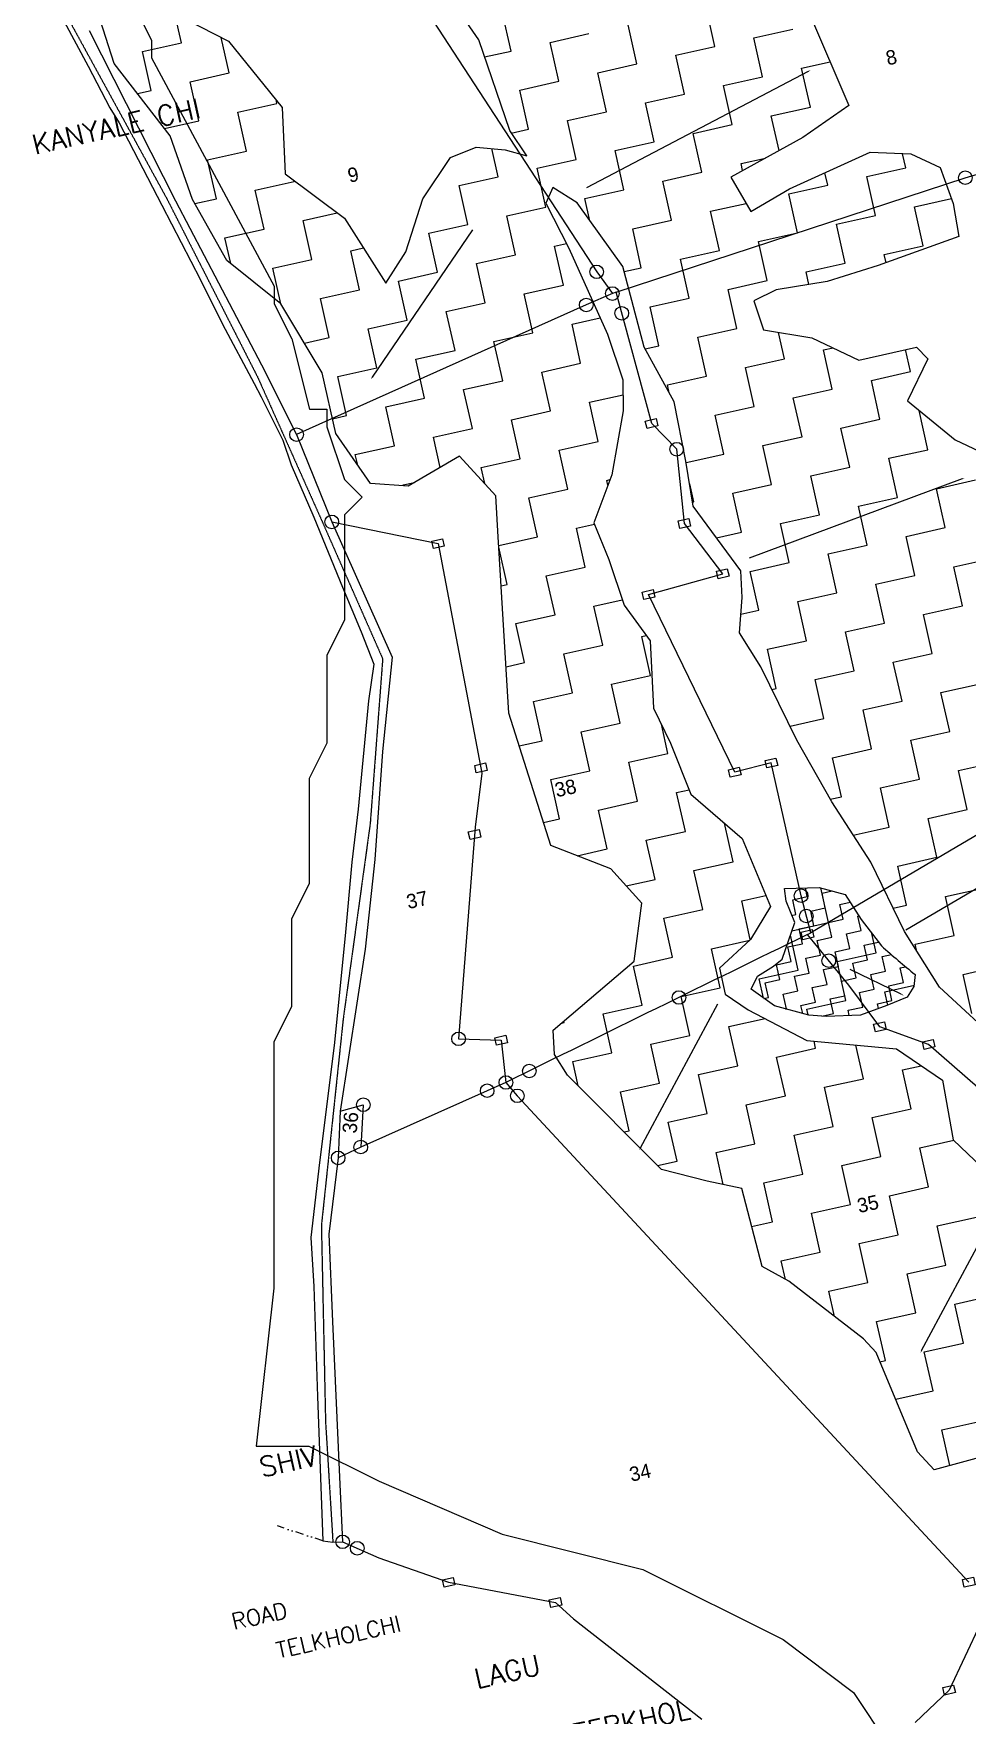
# Model space of a CAD drawing. Header units: metres. Extents: x 359024 to 361366, y 1738785 to 1741373.
# Drawn here: x 359453 to 360037, y 1739338 to 1740389 of the extents above; entities that cross this region are included whole.
import ezdxf

# ---------------------------------------------------------------- set-up
doc = ezdxf.new("R2010")
doc.units = ezdxf.units.M
doc.linetypes.add('DASHED', pattern=[0.75, 0.5, -0.25])
doc.linetypes.add('DIVIDE', pattern=[1.25, 0.5, -0.25, 0, -0.25, 0, -0.25])
for name, color, linetype in [('OTHERS', 1, 'Continuous'), ('POLY_HATCH', 12, 'Continuous'), ('POLY_PARCEL', 6, 'Continuous'), ('POLY_ROAD', 30, 'Continuous'), ('SYM_ARROW', 1, 'Continuous'), ('TEXT_MAPOUT', 7, 'Continuous'), ('TEXT_PARCEL', 7, 'Continuous'), ('V_BOUND_LINE', 7, 'Continuous'), ('V_DIVIDE_LINE', 7, 'DIVIDE'), ('VILLAGE BOUNDRY', 15, 'Continuous')]:
    doc.layers.add(name, color=color, linetype=linetype)
doc.styles.get("Standard").update_dxf_attribs({"font": 'simplex.shx'})
doc.styles.add('TEXT_MAP', font='')
doc.styles.get('TEXT_MAP').set_extended_font_data('Kruti Dev 050')

msp = doc.modelspace()

# ---------------------------------------------------------------- linework, layer by layer
for points in [[(359835.6, 1740146.9), (359842.4, 1740148.5), (359843.5, 1740143.8), (359836.7, 1740142.2)], [(359856.1, 1740084.5), (359862.8, 1740086), (359863.9, 1740081.3), (359857.1, 1740079.8)], [(359702.2, 1740071.9), (359708.9, 1740073.4), (359710, 1740068.7), (359703.2, 1740067.2)], [(359880.1, 1740053.1), (359886.8, 1740054.6), (359887.9, 1740049.9), (359881.1, 1740048.4)], [(359833.7, 1740040.1), (359840.5, 1740041.6), (359841.5, 1740036.9), (359834.7, 1740035.4)], [(359729, 1739931.8), (359735.8, 1739933.3), (359736.8, 1739928.6), (359730, 1739927.1)], [(359910.4, 1739934.9), (359917.2, 1739936.4), (359918.3, 1739931.7), (359911.5, 1739930.2)], [(359887.6, 1739929.1), (359894.3, 1739930.6), (359895.4, 1739925.9), (359888.6, 1739924.4)], [(359725, 1739890.2), (359731.8, 1739891.7), (359732.9, 1739887), (359726.1, 1739885.5)], [(359933, 1739827.6), (359939.8, 1739829.2), (359940.8, 1739824.5), (359934.1, 1739822.9)], [(359978.2, 1739770.1), (359985, 1739771.6), (359986, 1739766.9), (359979.3, 1739765.4)], [(359741.6, 1739761.7), (359748.4, 1739763.2), (359749.5, 1739758.5), (359742.7, 1739757)], [(360008.7, 1739759.1), (360015.5, 1739760.6), (360016.5, 1739755.9), (360009.7, 1739754.4)], [(359708.8, 1739423.1), (359715.6, 1739424.6), (359716.6, 1739419.9), (359709.9, 1739418.4)], [(360033.8, 1739423.2), (360040.6, 1739424.7), (360041.6, 1739420), (360034.8, 1739418.5)], [(359775.6, 1739410.5), (359782.4, 1739412), (359783.4, 1739407.3), (359776.6, 1739405.8)], [(360021.4, 1739355.7), (360028.2, 1739357.3), (360029.3, 1739352.6), (360022.5, 1739351)]]:
    msp.add_lwpolyline(points, close=True)
for centre in [(360035.5, 1740298.9), (359805.2, 1740240.1), (359815, 1740226.5), (359798.7, 1740219.4), (359820.9, 1740214.2), (359617.7, 1740138.4), (359855.2, 1740129.3), (359639.7, 1740083.9), (359932.9, 1739850.4), (359936.2, 1739837.7), (359950.2, 1739809.8), (359856.6, 1739786.8), (359718.9, 1739761), (359763.1, 1739740.9), (359748.5, 1739733.7), (359659.4, 1739719.8), (359736.8, 1739728.6), (359755.6, 1739725.4), (359657.8, 1739693.4), (359643.7, 1739686.6), (359646.5, 1739446.8), (359655.6, 1739442.8)]:
    msp.add_circle(centre, 4.25)
at = {"layer": 'OTHERS', "linetype": 'DASHED', "ltscale": 0.5}
for p, q in [((359474.2, 1740399.8), (359536.6, 1740285.9)), ((359536.6, 1740285.9), (359593.4, 1740174.3)), ((359593.4, 1740174.3), (359633, 1740085.7)), ((359633, 1740085.7), (359671.5, 1739998.4)), ((359671.5, 1739998.4), (359663.7, 1739895.4)), ((359663.7, 1739895.4), (359646.8, 1739773.1)), ((359646.8, 1739773.1), (359633.2, 1739644.4)), ((359633.2, 1739644.4), (359635.8, 1739521.8)), ((359635.8, 1739521.8), (359640.4, 1739446.6))]:
    msp.add_line(p, q, dxfattribs=at)
at = {"layer": 'POLY_HATCH'}
for p, q in [((359731.6, 1740385.1), (359703.8, 1740425.3)), ((359503.7, 1740370.2), (359495, 1740397.5)), ((359540.3, 1740402.1), (359575.2, 1740384.2)), ((359938.2, 1740401.3), (359962.7, 1740343.9)), ((359750.9, 1740328.3), (359731.6, 1740385.1)), ((359575.2, 1740384.2), (359608.8, 1740342.8)), ((359538.7, 1740325.1), (359503.7, 1740370.2)), ((359608.8, 1740342.8), (359610.6, 1740301.3)), ((359962.7, 1740343.9), (359934.1, 1740323.9)), ((359552.8, 1740285.2), (359538.7, 1740325.1)), ((359761.6, 1740312.6), (359750.9, 1740328.3)), ((359934.1, 1740323.9), (359889, 1740299.3)), ((359696.5, 1740285.7), (359713.9, 1740311.5)), ((359713.9, 1740311.5), (359730, 1740318)), ((359730, 1740318), (359748, 1740316.4)), ((359748, 1740316.4), (359761.6, 1740312.6)), ((359925.7, 1740291.9), (359976, 1740314.8)), ((359976, 1740314.8), (360001.5, 1740313.7)), ((360001.5, 1740313.7), (360019.9, 1740305.2)), ((359610.6, 1740301.3), (359647.7, 1740273.6)), ((360019.9, 1740305.2), (360027.9, 1740282.7)), ((359777.9, 1740292.7), (359773.4, 1740283)), ((359793, 1740283.1), (359777.9, 1740292.7)), ((359889, 1740299.3), (359901.6, 1740277.8)), ((359901.6, 1740277.8), (359925.7, 1740291.9)), ((359574.2, 1740247.1), (359552.8, 1740285.2)), ((359685.9, 1740252.5), (359696.5, 1740285.7)), ((359773.4, 1740283), (359787.8, 1740254.8)), ((359821.6, 1740243.4), (359793, 1740283.1)), ((360027.9, 1740282.7), (360031.5, 1740262.1)), ((359647.7, 1740273.6), (359673.5, 1740233)), ((360031.5, 1740262.1), (359981.1, 1740244.1)), ((359673.5, 1740233), (359685.9, 1740252.5)), ((359787.8, 1740254.8), (359811.9, 1740201.2)), ((359607.8, 1740220.2), (359574.2, 1740247.1)), ((359834.8, 1740193.1), (359821.6, 1740243.4)), ((359981.1, 1740244.1), (359949.3, 1740234.1)), ((359917.4, 1740228.9), (359903.4, 1740221.9)), ((359949.3, 1740234.1), (359917.4, 1740228.9)), ((359633.7, 1740177), (359607.8, 1740220.2)), ((359903.4, 1740221.9), (359909.4, 1740203.8)), ((359811.9, 1740201.2), (359821.5, 1740172.6)), ((359909.4, 1740203.8), (359939.6, 1740198.9)), ((359939.6, 1740198.9), (359969, 1740185)), ((359853.7, 1740158.8), (359834.8, 1740193.1)), ((359969, 1740185), (360005.1, 1740193.1)), ((360012.1, 1740185.7), (359999.4, 1740159.6)), ((360005.1, 1740193.1), (360012.1, 1740185.7)), ((359642.2, 1740139.1), (359633.7, 1740177)), ((359821.5, 1740172.6), (359821.8, 1740153.3)), ((359821.8, 1740153.3), (359814.6, 1740113.3)), ((359861, 1740121.9), (359853.7, 1740158.8)), ((359999.4, 1740159.6), (360029.2, 1740135.2)), ((359663.9, 1740107.9), (359642.2, 1740139.1)), ((360029.2, 1740135.2), (360079.3, 1740111.4)), ((359719.6, 1740125), (359687.4, 1740106.3)), ((359742.3, 1740100.1), (359719.6, 1740125)), ((359865.5, 1740093.7), (359861, 1740121.9)), ((359814.6, 1740113.3), (359803.5, 1740083.4)), ((359687.4, 1740106.3), (359663.9, 1740107.9)), ((359743.7, 1740074.6), (359742.3, 1740100.1)), ((359895.2, 1740053.3), (359865.5, 1740093.7)), ((359803.5, 1740083.4), (359812.7, 1740060.4)), ((359750.3, 1739964.4), (359743.7, 1740074.6)), ((359812.7, 1740060.4), (359822.3, 1740031.8)), ((359896.1, 1740036.6), (359895.2, 1740053.3)), ((359822.3, 1740031.8), (359838.6, 1740009.6)), ((359894.4, 1740014.5), (359896.1, 1740036.6)), ((359838.6, 1740009.6), (359840.8, 1739967.6)), ((359907.8, 1739993.3), (359894.4, 1740014.5)), ((359930.3, 1739947.5), (359907.8, 1739993.3)), ((359776.5, 1739881.7), (359750.3, 1739964.4)), ((359840.8, 1739967.6), (359851.3, 1739945.7)), ((359851.3, 1739945.7), (359864.1, 1739913.8)), ((359952.1, 1739909.1), (359930.3, 1739947.5)), ((359864.1, 1739913.8), (359896.1, 1739886.2)), ((359976.5, 1739871.3), (359952.1, 1739909.1)), ((359814.1, 1739867.2), (359776.5, 1739881.7)), ((359896.1, 1739886.2), (359913.7, 1739843.7)), ((359997.5, 1739828), (359976.5, 1739871.3)), ((359833.5, 1739845.8), (359814.1, 1739867.2)), ((359922.5, 1739854.8), (359944.2, 1739855.6)), ((359923.5, 1739846.9), (359922.5, 1739854.8)), ((359944.2, 1739855.6), (359960.5, 1739851.1)), ((359960.5, 1739851.1), (359970.5, 1739835.6)), ((359828.7, 1739809.5), (359833.5, 1739845.8)), ((359913.7, 1739843.7), (359901.3, 1739823.1)), ((359928.9, 1739833.6), (359923.5, 1739846.9)), ((359921, 1739810.8), (359928.9, 1739833.6)), ((359970.5, 1739835.6), (359983.1, 1739819)), ((360019.3, 1739793.3), (359997.5, 1739828)), ((359901.3, 1739823.1), (359881.9, 1739805.1)), ((359778.1, 1739766.4), (359828.7, 1739809.5)), ((359915.6, 1739806.4), (359921, 1739810.8)), ((359881.9, 1739805.1), (359885.5, 1739788.9)), ((359901.8, 1739792), (359905.6, 1739800.1)), ((359905.6, 1739800.1), (359915.6, 1739806.4)), ((360004.1, 1739801.1), (360003.3, 1739793.6)), ((359885.5, 1739788.9), (359899.8, 1739779.2)), ((359916.3, 1739781.5), (359901.8, 1739792)), ((359999.1, 1739787.1), (359986.5, 1739781.8)), ((360003.3, 1739793.6), (359999.1, 1739787.1)), ((360073.1, 1739743.5), (360019.3, 1739793.3)), ((359899.8, 1739779.2), (359936.5, 1739759.9)), ((359937.8, 1739775.8), (359916.3, 1739781.5)), ((359948.5, 1739774.9), (359937.8, 1739775.8)), ((359970.1, 1739775.7), (359948.5, 1739774.9)), ((359986.5, 1739781.8), (359970.1, 1739775.7)), ((359778.9, 1739751.1), (359778.1, 1739766.4)), ((359936.5, 1739759.9), (359992.6, 1739754.7)), ((359992.6, 1739754.7), (360021.3, 1739735.2)), ((359787, 1739738.3), (359778.9, 1739751.1)), ((359845.7, 1739679.3), (359787, 1739738.3)), ((360021.3, 1739735.2), (360028, 1739697.9)), ((360028, 1739697.9), (360085.8, 1739642.5)), ((359874.2, 1739672.1), (359845.7, 1739679.3)), ((359895.9, 1739667.5), (359874.2, 1739672.1)), ((359908.5, 1739618.7), (359895.9, 1739667.5)), ((359925.2, 1739609.6), (359908.5, 1739618.7)), ((359971.9, 1739573.6), (359925.2, 1739609.6)), ((359979.8, 1739565.1), (359971.9, 1739573.6)), ((360005.7, 1739503), (359979.8, 1739565.1)), ((360016.1, 1739491.8), (360005.7, 1739503)), ((360056.6, 1739502.8), (360016.1, 1739491.8))]:
    msp.add_line(p, q, dxfattribs=at)
at = {"layer": 'POLY_HATCH', "linetype": 'Continuous'}
for p, q in [((359545.8, 1740383.2), (359541.7, 1740401.3)), ((359751.7, 1740378), (359746.2, 1740402.4)), ((359879, 1740380.8), (359873.6, 1740405.2)), ((359575.6, 1740364.3), (359570.6, 1740386.5)), ((359776.1, 1740383.4), (359800.4, 1740388.9)), ((359830.3, 1740370), (359824.8, 1740394.3)), ((359903.4, 1740386.3), (359927.8, 1740391.7)), ((359908.8, 1740361.9), (359903.4, 1740386.3)), ((359521.4, 1740377.7), (359545.8, 1740383.2)), ((359526.9, 1740353.4), (359521.4, 1740377.7)), ((359735.2, 1740374.3), (359751.7, 1740378)), ((359781.5, 1740359.1), (359776.1, 1740383.4)), ((359854.6, 1740375.4), (359879, 1740380.8)), ((359860.1, 1740351), (359854.6, 1740375.4)), ((359551.2, 1740358.8), (359575.6, 1740364.3)), ((359805.9, 1740364.5), (359830.3, 1740370)), ((359811.3, 1740340.1), (359805.9, 1740364.5)), ((359933.2, 1740367.4), (359951, 1740371.3)), ((359938.7, 1740343), (359933.2, 1740367.4)), ((359518.3, 1740351.5), (359526.9, 1740353.4)), ((359556.7, 1740334.4), (359551.2, 1740358.8)), ((359757.1, 1740353.6), (359781.5, 1740359.1)), ((359762.6, 1740329.2), (359757.1, 1740353.6)), ((359884.5, 1740356.5), (359908.8, 1740361.9)), ((359889.9, 1740332.1), (359884.5, 1740356.5)), ((359581, 1740339.9), (359605.4, 1740345.3)), ((359605.4, 1740345.3), (359604.9, 1740347.7)), ((359835.7, 1740345.6), (359860.1, 1740351)), ((359841.2, 1740321.2), (359835.7, 1740345.6)), ((359914.3, 1740337.5), (359938.7, 1740343)), ((359535.2, 1740329.6), (359556.7, 1740334.4)), ((359586.5, 1740315.5), (359581, 1740339.9)), ((359787, 1740334.7), (359811.3, 1740340.1)), ((359792.4, 1740310.3), (359787, 1740334.7)), ((359865.5, 1740326.6), (359889.9, 1740332.1)), ((359919.2, 1740315.8), (359914.3, 1740337.5)), ((359751.8, 1740326.8), (359762.6, 1740329.2)), ((359871, 1740302.3), (359865.5, 1740326.6)), ((359562.1, 1740310.1), (359586.5, 1740315.5)), ((359743.6, 1740299.4), (359739.7, 1740317.2)), ((359816.8, 1740315.8), (359841.2, 1740321.2)), ((359822.2, 1740291.4), (359816.8, 1740315.8)), ((359895.4, 1740307.7), (359910.7, 1740311.1)), ((359998.3, 1740305.1), (359996.3, 1740313.9)), ((359567.6, 1740285.7), (359562.1, 1740310.1)), ((359768, 1740304.9), (359792.4, 1740310.3)), ((359773.5, 1740280.5), (359768, 1740304.9)), ((359846.6, 1740296.8), (359871, 1740302.3)), ((359896.3, 1740303.3), (359895.4, 1740307.7)), ((359949.6, 1740294.2), (359947.8, 1740302)), ((359973.9, 1740299.7), (359998.3, 1740305.1)), ((359591.9, 1740291.1), (359616.3, 1740296.6)), ((359597.4, 1740266.7), (359591.9, 1740291.1)), ((359616.3, 1740296.6), (359616.2, 1740297.1)), ((359719.3, 1740294), (359743.6, 1740299.4)), ((359724.7, 1740269.6), (359719.3, 1740294)), ((359797.8, 1740285.9), (359822.2, 1740291.4)), ((359852, 1740272.4), (359846.6, 1740296.8)), ((359925.2, 1740288.8), (359949.6, 1740294.2)), ((359979.4, 1740275.3), (359973.9, 1740299.7)), ((359554.2, 1740282.7), (359567.6, 1740285.7)), ((359749.1, 1740275), (359773.5, 1740280.5)), ((359800.9, 1740272), (359797.8, 1740285.9)), ((359876.4, 1740277.9), (359898.6, 1740282.8)), ((359930.6, 1740264.4), (359925.2, 1740288.8)), ((360003.8, 1740280.7), (360026.8, 1740285.9)), ((360009.2, 1740256.4), (360003.8, 1740280.7)), ((359621.8, 1740272.2), (359643.1, 1740277)), ((359627.2, 1740247.8), (359621.8, 1740272.2)), ((359700.3, 1740264.2), (359724.7, 1740269.6)), ((359754.5, 1740250.7), (359749.1, 1740275)), ((359827.7, 1740267), (359852, 1740272.4)), ((359881.9, 1740253.5), (359876.4, 1740277.9)), ((359955, 1740269.8), (359979.4, 1740275.3)), ((359960.4, 1740245.5), (359955, 1740269.8)), ((359573, 1740261.3), (359597.4, 1740266.7)), ((359576.6, 1740245.2), (359573, 1740261.3)), ((359705.8, 1740239.8), (359700.3, 1740264.2)), ((359833.1, 1740242.6), (359827.7, 1740267)), ((359906.2, 1740259), (359930.6, 1740264.4)), ((359911.7, 1740234.6), (359906.2, 1740259)), ((359602.8, 1740242.4), (359627.2, 1740247.8)), ((359651.6, 1740253.3), (359659.5, 1740255)), ((359657, 1740228.9), (359651.6, 1740253.3)), ((359730.2, 1740245.2), (359754.5, 1740250.7)), ((359778.9, 1740256.1), (359786.3, 1740257.8)), ((359784.4, 1740231.7), (359778.9, 1740256.1)), ((359857.5, 1740248.1), (359881.9, 1740253.5)), ((359862.9, 1740223.7), (359857.5, 1740248.1)), ((359984.8, 1740250.9), (360009.2, 1740256.4)), ((359986, 1740245.8), (359984.8, 1740250.9)), ((359607.8, 1740220.1), (359602.8, 1740242.4)), ((359681.4, 1740234.3), (359705.8, 1740239.8)), ((359735.6, 1740220.8), (359730.2, 1740245.2)), ((359822.4, 1740240.2), (359833.1, 1740242.6)), ((359936.1, 1740240), (359960.4, 1740245.5)), ((359937.8, 1740232.2), (359936.1, 1740240)), ((359632.7, 1740223.4), (359657, 1740228.9)), ((359686.8, 1740210), (359681.4, 1740234.3)), ((359760, 1740226.3), (359784.4, 1740231.7)), ((359887.3, 1740229.1), (359911.7, 1740234.6)), ((359892.8, 1740204.8), (359887.3, 1740229.1)), ((359638.1, 1740199.1), (359632.7, 1740223.4)), ((359711.2, 1740215.4), (359735.6, 1740220.8)), ((359765.4, 1740201.9), (359760, 1740226.3)), ((359838.6, 1740218.2), (359862.9, 1740223.7)), ((359844, 1740193.9), (359838.6, 1740218.2)), ((359662.5, 1740204.5), (359686.8, 1740210)), ((359716.7, 1740191), (359711.2, 1740215.4)), ((359789.8, 1740207.4), (359807.4, 1740211.3)), ((359795.2, 1740183), (359789.8, 1740207.4)), ((359622.6, 1740195.6), (359638.1, 1740199.1)), ((359667.9, 1740180.1), (359662.5, 1740204.5)), ((359741, 1740196.5), (359765.4, 1740201.9)), ((359746.5, 1740172.1), (359741, 1740196.5)), ((359868.4, 1740199.3), (359892.8, 1740204.8)), ((359873.8, 1740174.9), (359868.4, 1740199.3)), ((359922.6, 1740185.8), (359918.9, 1740202.2)), ((359692.3, 1740185.6), (359716.7, 1740191)), ((359697.7, 1740161.2), (359692.3, 1740185.6)), ((359835.4, 1740191.9), (359844, 1740193.9)), ((359898.2, 1740180.4), (359922.6, 1740185.8)), ((359947, 1740191.3), (359952.9, 1740192.6)), ((359952.4, 1740166.9), (359947, 1740191.3)), ((360001.2, 1740177.8), (359998.1, 1740191.5)), ((359643.5, 1740174.7), (359667.9, 1740180.1)), ((359649, 1740150.3), (359643.5, 1740174.7)), ((359770.9, 1740177.5), (359795.2, 1740183)), ((359776.3, 1740153.2), (359770.9, 1740177.5)), ((359849.4, 1740169.5), (359873.8, 1740174.9)), ((359903.6, 1740156), (359898.2, 1740180.4)), ((359976.8, 1740172.3), (360001.2, 1740177.8)), ((359722.1, 1740166.6), (359746.5, 1740172.1)), ((359727.6, 1740142.3), (359722.1, 1740166.6)), ((359850.5, 1740164.6), (359849.4, 1740169.5)), ((359928, 1740161.4), (359952.4, 1740166.9)), ((359982.2, 1740148), (359976.8, 1740172.3)), ((359673.4, 1740155.8), (359697.7, 1740161.2)), ((359678.8, 1740131.4), (359673.4, 1740155.8)), ((359800.7, 1740158.6), (359821.7, 1740163.3)), ((359806.1, 1740134.2), (359800.7, 1740158.6)), ((359879.3, 1740150.6), (359903.6, 1740156)), ((359933.5, 1740137.1), (359928, 1740161.4)), ((360006.6, 1740153.4), (360006.9, 1740153.5)), ((360012, 1740129), (360006.6, 1740153.4)), ((359640.2, 1740148.3), (359649, 1740150.3)), ((359751.9, 1740147.7), (359776.3, 1740153.2)), ((359757.4, 1740123.3), (359751.9, 1740147.7)), ((359884.7, 1740126.2), (359879.3, 1740150.6)), ((359957.8, 1740142.5), (359982.2, 1740148)), ((359703.2, 1740136.8), (359727.6, 1740142.3)), ((359707.4, 1740117.9), (359703.2, 1740136.8)), ((359781.8, 1740128.8), (359806.1, 1740134.2)), ((359909.1, 1740131.6), (359933.5, 1740137.1)), ((359963.3, 1740118.1), (359957.8, 1740142.5)), ((359654.4, 1740125.9), (359678.8, 1740131.4)), ((359655.9, 1740119.4), (359654.4, 1740125.9)), ((359733, 1740117.9), (359757.4, 1740123.3)), ((359787.2, 1740104.4), (359781.8, 1740128.8)), ((359861.2, 1740120.9), (359884.7, 1740126.2)), ((359914.5, 1740107.2), (359909.1, 1740131.6)), ((359987.7, 1740123.6), (360012, 1740129)), ((359993.1, 1740099.2), (359987.7, 1740123.6)), ((359735.3, 1740107.8), (359733, 1740117.9)), ((359938.9, 1740112.7), (359963.3, 1740118.1)), ((359944.4, 1740088.3), (359938.9, 1740112.7)), ((359684.3, 1740107), (359691.4, 1740108.6)), ((359684.4, 1740106.5), (359684.3, 1740107)), ((359762.8, 1740099), (359787.2, 1740104.4)), ((359811.6, 1740109.8), (359813.5, 1740110.3)), ((359812.2, 1740106.9), (359811.6, 1740109.8)), ((359865.8, 1740096.4), (359863.3, 1740107.6)), ((359890.2, 1740101.8), (359914.5, 1740107.2)), ((359895.6, 1740077.4), (359890.2, 1740101.8)), ((360017.5, 1740104.6), (360041.9, 1740110.1)), ((360022.9, 1740080.3), (360017.5, 1740104.6)), ((359768.3, 1740074.6), (359762.8, 1740099)), ((359865.1, 1740096.2), (359865.8, 1740096.4)), ((359968.7, 1740093.8), (359993.1, 1740099.2)), ((359974.2, 1740069.4), (359968.7, 1740093.8)), ((359792.6, 1740080), (359803.8, 1740082.5)), ((359798.1, 1740055.6), (359792.6, 1740080)), ((359920, 1740082.9), (359944.4, 1740088.3)), ((359925.4, 1740058.5), (359920, 1740082.9)), ((359998.6, 1740074.8), (360022.9, 1740080.3)), ((359744.1, 1740069.2), (359768.3, 1740074.6)), ((359880, 1740073.9), (359895.6, 1740077.4)), ((359949.8, 1740063.9), (359974.2, 1740069.4)), ((360004, 1740050.4), (359998.6, 1740074.8)), ((359749.3, 1740044.8), (359744.1, 1740068.2)), ((359955.2, 1740039.6), (359949.8, 1740063.9)), ((360028.4, 1740055.9), (360052.8, 1740061.3)), ((359773.7, 1740050.2), (359798.1, 1740055.6)), ((359779.2, 1740025.8), (359773.7, 1740050.2)), ((359901, 1740053), (359925.4, 1740058.5)), ((359906.5, 1740028.7), (359901, 1740053)), ((359979.6, 1740045), (360004, 1740050.4)), ((360033.8, 1740031.5), (360028.4, 1740055.9)), ((359745.6, 1740043.9), (359749.3, 1740044.8)), ((359930.9, 1740034.1), (359955.2, 1740039.6)), ((359985.1, 1740020.6), (359979.6, 1740045)), ((359803.5, 1740031.3), (359821.2, 1740035.2)), ((359809, 1740006.9), (359803.5, 1740031.3)), ((359895.3, 1740026.2), (359906.5, 1740028.7)), ((359936.3, 1740009.7), (359930.9, 1740034.1)), ((360009.4, 1740026.1), (360033.8, 1740031.5)), ((359754.8, 1740020.4), (359779.2, 1740025.8)), ((359760.2, 1739996), (359754.8, 1740020.4)), ((359960.7, 1740015.2), (359985.1, 1740020.6)), ((360014.9, 1740001.7), (360009.4, 1740026.1)), ((359784.6, 1740001.4), (359809, 1740006.9)), ((359833.4, 1740012.3), (359836.1, 1740013)), ((359838.8, 1739988), (359833.4, 1740012.3)), ((359911.9, 1740004.3), (359936.3, 1740009.7)), ((359966.1, 1739990.8), (359960.7, 1740015.2)), ((359748.6, 1739993.4), (359760.2, 1739996)), ((359790.1, 1739977.1), (359784.6, 1740001.4)), ((359917.4, 1739979.9), (359911.9, 1740004.3)), ((359990.5, 1739996.3), (360014.9, 1740001.7)), ((359996, 1739971.9), (359990.5, 1739996.3)), ((359814.4, 1739982.5), (359838.8, 1739988)), ((359941.8, 1739985.4), (359966.1, 1739990.8)), ((359947.2, 1739961), (359941.8, 1739985.4)), ((359765.7, 1739971.6), (359790.1, 1739977.1)), ((359819.9, 1739958.1), (359814.4, 1739982.5)), ((359914.7, 1739979.3), (359917.4, 1739979.9)), ((360020.3, 1739977.3), (360044.7, 1739982.8)), ((360025.8, 1739952.9), (360020.3, 1739977.3)), ((359771.1, 1739947.2), (359765.7, 1739971.6)), ((359971.6, 1739966.4), (359996, 1739971.9)), ((359977, 1739942.1), (359971.6, 1739966.4)), ((359795.5, 1739952.7), (359819.9, 1739958.1)), ((359849.7, 1739939.2), (359845.6, 1739957.5)), ((359926, 1739956.2), (359947.2, 1739961)), ((359756.7, 1739944), (359771.1, 1739947.2)), ((359800.9, 1739928.3), (359795.5, 1739952.7)), ((360001.4, 1739947.5), (360025.8, 1739952.9)), ((360006.8, 1739923.1), (360001.4, 1739947.5)), ((359825.3, 1739933.8), (359849.7, 1739939.2)), ((359830.8, 1739909.4), (359825.3, 1739933.8)), ((359952.6, 1739936.6), (359977, 1739942.1)), ((359958.1, 1739912.2), (359952.6, 1739936.6)), ((360031.2, 1739928.6), (360055.6, 1739934)), ((359776.6, 1739922.9), (359800.9, 1739928.3)), ((359782, 1739898.5), (359776.6, 1739922.9)), ((359982.5, 1739917.7), (360006.8, 1739923.1)), ((360036.7, 1739904.2), (360031.2, 1739928.6)), ((359855.1, 1739914.8), (359863, 1739916.6)), ((359860.6, 1739890.5), (359855.1, 1739914.8)), ((359951.1, 1739910.7), (359958.1, 1739912.2)), ((359987.9, 1739893.3), (359982.5, 1739917.7)), ((359806.4, 1739903.9), (359830.8, 1739909.4)), ((359811.8, 1739879.6), (359806.4, 1739903.9)), ((360012.3, 1739898.7), (360036.7, 1739904.2)), ((359771.9, 1739896.2), (359782, 1739898.5)), ((359890.4, 1739871.5), (359885, 1739895.8)), ((359965.5, 1739888.3), (359987.9, 1739893.3)), ((360017.7, 1739874.4), (360012.3, 1739898.7)), ((359836.2, 1739885), (359860.6, 1739890.5)), ((359841.7, 1739860.6), (359836.2, 1739885)), ((359793, 1739875.4), (359811.8, 1739879.6)), ((359866, 1739866.1), (359890.4, 1739871.5)), ((359993.4, 1739868.9), (360017.7, 1739874.4)), ((359823.7, 1739856.6), (359841.7, 1739860.6)), ((359871.5, 1739841.7), (359866, 1739866.1)), ((359998.8, 1739844.5), (359993.4, 1739868.9)), ((359895.9, 1739847.1), (359910.9, 1739850.5)), ((359927.7, 1739847.9), (359936.8, 1739849.9)), ((359936.8, 1739849.9), (359935.6, 1739855.3)), ((359950.1, 1739833.7), (359945.2, 1739855.3)), ((359946, 1739851.9), (359952.4, 1739853.4)), ((359948, 1739842.8), (359946, 1739851.9)), ((360023.2, 1739850), (360047.6, 1739855.4)), ((360028.6, 1739825.6), (360023.2, 1739850)), ((359847.1, 1739836.3), (359871.5, 1739841.7)), ((359901.2, 1739823.1), (359895.9, 1739847.1)), ((359927, 1739838.1), (359929.7, 1739838.7)), ((359929.7, 1739838.7), (359927.7, 1739847.9)), ((359938.9, 1739840.8), (359948, 1739842.8)), ((359940.9, 1739831.6), (359938.9, 1739840.8)), ((359957.2, 1739844.8), (359963.6, 1739846.3)), ((359959.2, 1739835.7), (359957.2, 1739844.8)), ((359990.4, 1739842.7), (359998.8, 1739844.5)), ((359852.5, 1739811.9), (359847.1, 1739836.3)), ((359927.1, 1739828.5), (359950.1, 1739833.7)), ((359931.8, 1739829.6), (359940.9, 1739831.6)), ((359933.8, 1739820.4), (359931.8, 1739829.6)), ((359950.1, 1739833.7), (359959.2, 1739835.7)), ((359952.1, 1739824.5), (359950.1, 1739833.7)), ((359961.2, 1739826.6), (359970.4, 1739828.6)), ((359968.3, 1739837.7), (359969, 1739837.9)), ((359970.4, 1739828.6), (359968.3, 1739837.7)), ((359876.9, 1739817.3), (359900.8, 1739822.7)), ((359882.4, 1739792.9), (359876.9, 1739817.3)), ((359924.7, 1739818.4), (359933.8, 1739820.4)), ((359926.7, 1739809.2), (359924.7, 1739818.4)), ((359931.1, 1739803.8), (359926.2, 1739825.8)), ((359943, 1739822.5), (359952.1, 1739824.5)), ((359945, 1739813.3), (359943, 1739822.5)), ((359954.1, 1739815.4), (359963.3, 1739817.4)), ((359963.3, 1739817.4), (359961.2, 1739826.6)), ((359972.4, 1739819.5), (359981.3, 1739821.4)), ((359974.5, 1739810.3), (359972.4, 1739819.5)), ((359979.9, 1739814.7), (359977.2, 1739826.8)), ((360004.2, 1739820.2), (360028.6, 1739825.6)), ((360005.3, 1739815.6), (360004.2, 1739820.2)), ((359828.2, 1739806.4), (359852.5, 1739811.9)), ((359917.6, 1739807.2), (359926.7, 1739809.2)), ((359919.6, 1739798.1), (359917.6, 1739807.2)), ((359935.9, 1739811.3), (359945, 1739813.3)), ((359937.9, 1739802.1), (359935.9, 1739811.3)), ((359956.2, 1739806.2), (359954.1, 1739815.4)), ((359955.5, 1739809.3), (359979.9, 1739814.7)), ((359960.9, 1739784.9), (359955.5, 1739809.3)), ((359965.3, 1739808.3), (359974.5, 1739810.3)), ((359967.4, 1739799.1), (359965.3, 1739808.3)), ((359983.6, 1739812.4), (359989.3, 1739813.6)), ((359985.6, 1739803.2), (359983.6, 1739812.4)), ((360034.1, 1739801.2), (360058.4, 1739806.7)), ((359833.6, 1739782.1), (359828.2, 1739806.4)), ((359906.7, 1739798.4), (359931.1, 1739803.8)), ((359909.4, 1739786.4), (359906.7, 1739798.4)), ((359910.5, 1739796), (359919.6, 1739798.1)), ((359928.8, 1739800.1), (359937.9, 1739802.1)), ((359930.8, 1739791), (359928.8, 1739800.1)), ((359947, 1739804.2), (359956.2, 1739806.2)), ((359949.1, 1739795), (359947, 1739804.2)), ((359958.2, 1739797.1), (359967.4, 1739799.1)), ((359960.3, 1739787.9), (359958.2, 1739797.1)), ((359976.5, 1739801.2), (359985.6, 1739803.2)), ((359978.5, 1739792), (359976.5, 1739801.2)), ((359987.7, 1739794.1), (359996.8, 1739796.1)), ((359994.8, 1739805.3), (359998.2, 1739806)), ((359996.8, 1739796.1), (359994.8, 1739805.3)), ((360039.5, 1739776.9), (360034.1, 1739801.2)), ((359858, 1739787.5), (359882.4, 1739792.9)), ((359863.4, 1739763.1), (359858, 1739787.5)), ((359909.7, 1739786.2), (359912.5, 1739786.9)), ((359912.5, 1739786.9), (359910.5, 1739796)), ((359921.7, 1739788.9), (359930.8, 1739791)), ((359923.7, 1739779.8), (359921.7, 1739788.9)), ((359939.9, 1739793), (359949.1, 1739795)), ((359942, 1739783.9), (359939.9, 1739793)), ((359951.1, 1739785.9), (359960.3, 1739787.9)), ((359953.2, 1739776.8), (359951.1, 1739785.9)), ((359969.4, 1739790), (359978.5, 1739792)), ((359971.4, 1739780.8), (359969.4, 1739790)), ((359985.3, 1739790.3), (360003.8, 1739794.5)), ((359987.2, 1739782.1), (359985.3, 1739790.3)), ((359989.7, 1739784.9), (359987.7, 1739794.1)), ((359998.9, 1739787), (359999, 1739787)), ((359998.9, 1739787), (359998.9, 1739787)), ((359809.2, 1739776.6), (359833.6, 1739782.1)), ((359814.7, 1739752.2), (359809.2, 1739776.6)), ((359923.1, 1739779.7), (359923.7, 1739779.8)), ((359932.8, 1739781.8), (359942, 1739783.9)), ((359934, 1739776.8), (359932.8, 1739781.8)), ((359936.6, 1739779.5), (359960.9, 1739784.9)), ((359937.4, 1739775.9), (359936.6, 1739779.5)), ((359945.9, 1739775.1), (359953.2, 1739776.8)), ((359962.3, 1739778.8), (359971.4, 1739780.8)), ((359963, 1739775.5), (359962.3, 1739778.8)), ((359980.6, 1739782.9), (359989.7, 1739784.9)), ((359981.3, 1739779.9), (359980.6, 1739782.9)), ((359783.2, 1739770.8), (359784.9, 1739771.2)), ((359784.9, 1739771.2), (359784.7, 1739772)), ((359887.8, 1739768.6), (359910.4, 1739773.6)), ((359893.3, 1739744.2), (359887.8, 1739768.6)), ((359839.1, 1739757.7), (359863.4, 1739763.1)), ((359844.5, 1739733.3), (359839.1, 1739757.7)), ((359917.6, 1739749.6), (359942, 1739755.1)), ((359942, 1739755.1), (359941, 1739759.5)), ((359971.8, 1739736.1), (359967.2, 1739757)), ((359790.3, 1739746.8), (359814.7, 1739752.2)), ((359793.7, 1739731.6), (359790.3, 1739746.8)), ((359868.9, 1739738.7), (359893.3, 1739744.2)), ((359923.1, 1739725.3), (359917.6, 1739749.6)), ((359996.2, 1739741.6), (360008, 1739744.2)), ((359820.1, 1739727.9), (359844.5, 1739733.3)), ((359874.3, 1739714.4), (359868.9, 1739738.7)), ((359947.5, 1739730.7), (359971.8, 1739736.1)), ((360001.7, 1739717.2), (359996.2, 1739741.6)), ((359825.6, 1739703.5), (359820.1, 1739727.9)), ((359898.7, 1739719.8), (359923.1, 1739725.3)), ((359952.9, 1739706.3), (359947.5, 1739730.7)), ((359849.9, 1739708.9), (359874.3, 1739714.4)), ((359904.1, 1739695.4), (359898.7, 1739719.8)), ((359977.3, 1739711.8), (360001.7, 1739717.2)), ((359822.4, 1739702.8), (359825.6, 1739703.5)), ((359855.4, 1739684.5), (359849.9, 1739708.9)), ((359928.5, 1739700.9), (359952.9, 1739706.3)), ((359982.7, 1739687.4), (359977.3, 1739711.8)), ((359879.8, 1739690), (359904.1, 1739695.4)), ((359934, 1739676.5), (359928.5, 1739700.9)), ((360007.1, 1739692.8), (360028.3, 1739697.6)), ((360012.5, 1739668.5), (360007.1, 1739692.8)), ((359843.2, 1739681.8), (359855.4, 1739684.5)), ((359884.2, 1739669.9), (359879.8, 1739690)), ((359958.3, 1739681.9), (359982.7, 1739687.4)), ((359963.8, 1739657.6), (359958.3, 1739681.9)), ((359909.6, 1739671.1), (359934, 1739676.5)), ((359915, 1739646.7), (359909.6, 1739671.1)), ((359988.2, 1739663), (360012.5, 1739668.5)), ((359993.6, 1739638.6), (359988.2, 1739663)), ((359939.4, 1739652.1), (359963.8, 1739657.6)), ((359944.9, 1739627.7), (359939.4, 1739652.1)), ((360018, 1739644.1), (360042.4, 1739649.5)), ((359902, 1739643.8), (359915, 1739646.7)), ((359969.2, 1739633.2), (359993.6, 1739638.6)), ((360023.4, 1739619.7), (360018, 1739644.1)), ((359974.7, 1739608.8), (359969.2, 1739633.2)), ((359920.5, 1739622.3), (359944.9, 1739627.7)), ((359923.1, 1739610.7), (359920.5, 1739622.3)), ((359999.1, 1739614.3), (360023.4, 1739619.7)), ((359950.3, 1739603.4), (359974.7, 1739608.8)), ((360004.5, 1739589.9), (359999.1, 1739614.3)), ((359953.8, 1739587.5), (359950.3, 1739603.4)), ((360028.9, 1739595.3), (360053.3, 1739600.8)), ((359980.1, 1739584.4), (360004.5, 1739589.9)), ((360034.3, 1739570.9), (360028.9, 1739595.3)), ((359985.6, 1739560.1), (359980.1, 1739584.4)), ((360009.9, 1739565.5), (360034.3, 1739570.9)), ((360015.4, 1739541.1), (360009.9, 1739565.5)), ((359982.2, 1739559.3), (359985.6, 1739560.1)), ((359992, 1739535.9), (360015.4, 1739541.1)), ((360020.8, 1739516.8), (360045.2, 1739522.2)), ((360025.8, 1739494.4), (360020.8, 1739516.8))]:
    msp.add_line(p, q, dxfattribs=at)
at = {"layer": 'POLY_HATCH'}
msp.add_arc((360384.2, 1740267.2), 601.4, 228.1742, 230.8043, dxfattribs=at)
at = {"layer": 'POLY_PARCEL'}
for p, q in [((359633.2, 1740504.2), (359805.2, 1740240.1)), ((360035.5, 1740298.9), (360050.9, 1740303.3)), ((359817.4, 1740227.3), (360035.5, 1740298.9)), ((359805.2, 1740240.1), (359815, 1740226.5)), ((359817.4, 1740227.3), (359815, 1740226.5)), ((359839.6, 1740145.4), (359817.4, 1740227.3)), ((359798.7, 1740219.4), (359617.7, 1740138.4)), ((359815, 1740226.5), (359798.7, 1740219.4)), ((359855.2, 1740129.3), (359839.6, 1740145.4)), ((359860, 1740082.9), (359855.2, 1740129.3)), ((359639.7, 1740083.9), (359706.1, 1740070.3)), ((359884, 1740051.5), (359860, 1740082.9)), ((359706.1, 1740070.3), (359733.5, 1739927)), ((359837.6, 1740038.5), (359884, 1740051.5)), ((359891.5, 1739927.5), (359837.6, 1740038.5)), ((360218, 1739991.6), (359939, 1739827.1)), ((359914.3, 1739933.3), (359891.5, 1739927.5)), ((359932.9, 1739850.4), (359914.3, 1739933.3)), ((359733.5, 1739927), (359729.3, 1739893.2)), ((359729.3, 1739893.2), (359718.9, 1739761)), ((359939, 1739827.1), (359932.9, 1739850.4)), ((359936.9, 1739826.1), (359939, 1739827.1)), ((359962.7, 1739794.5), (359936.9, 1739826.1)), ((359982.1, 1739768.5), (359962.7, 1739794.5)), ((360012.6, 1739757.5), (359982.1, 1739768.5)), ((359718.9, 1739761), (359745.6, 1739760.1)), ((359745.6, 1739760.1), (359748.5, 1739733.7)), ((360131.9, 1739653.2), (360012.6, 1739757.5)), ((359748.5, 1739733.7), (359736.8, 1739728.6)), ((359748.5, 1739733.7), (359755.6, 1739725.4)), ((359736.8, 1739728.6), (359657.8, 1739693.4)), ((359755.6, 1739725.4), (360037.7, 1739421.6)), ((359645, 1739715.9), (359659.4, 1739719.8)), ((359659.4, 1739719.8), (359657.8, 1739693.4)), ((359657.8, 1739693.4), (359643.7, 1739686.6)), ((360045, 1739395.8), (360025.4, 1739354.1)), ((360025.4, 1739354.1), (360004.1, 1739334))]:
    msp.add_line(p, q, dxfattribs=at)
msp.add_arc((384488.1, 1689514.3), 55982.5, 116.01148, 116.22624, dxfattribs=at)
at = {"layer": 'POLY_ROAD'}
for p, q in [((359488.1, 1740390.9), (359542, 1740284.4)), ((359542, 1740284.4), (359595.9, 1740182.1)), ((359595.9, 1740182.1), (359617.7, 1740138.4)), ((359617.7, 1740138.4), (359639.7, 1740083.9)), ((359639.7, 1740083.9), (359677.4, 1739999.3)), ((359677.4, 1739999.3), (359671.3, 1739940.4)), ((359671.3, 1739940.4), (359666.7, 1739873)), ((359666.7, 1739873), (359660.6, 1739817.1)), ((359660.6, 1739817.1), (359645, 1739715.9)), ((359645, 1739715.9), (359643.7, 1739686.6)), ((359643.7, 1739686.6), (359637.9, 1739639)), ((359637.9, 1739639), (359640.1, 1739584.4)), ((359640.1, 1739584.4), (359644.6, 1739487.1)), ((359644.6, 1739487.1), (359646.5, 1739446.8))]:
    msp.add_line(p, q, dxfattribs=at)
at = {"layer": 'SYM_ARROW'}
for points in [[(359937.4, 1740365.2), (359798.9, 1740292.6)], [(359665.1, 1740174.4), (359727.8, 1740266.4)], [(360033.5, 1740110.7), (359900.4, 1740061.3)], [(360120.9, 1739900.6), (359998.4, 1739828.8)], [(359995.5, 1739788.8), (359963.6, 1739804.3)], [(359832.6, 1739692.9), (359880.8, 1739782.8)], [(360008.2, 1739566.3), (360056.5, 1739656.2)]]:
    msp.add_lwpolyline(points, dxfattribs=at)
for points in [[(359937.3, 1740365.5), (359939, 1740366.1), (359937.6, 1740365)], [(359665.3, 1740174.2), (359664.1, 1740172.9), (359664.8, 1740174.6)], [(360033.4, 1740111), (360035.2, 1740111.4), (360033.6, 1740110.5)], [(359995.7, 1739789.1), (359997.2, 1739788), (359995.4, 1739788.5)], [(359832.8, 1739692.7), (359831.7, 1739691.3), (359832.3, 1739693)], [(360008.5, 1739566.1), (360007.4, 1739564.7), (360008, 1739566.4)]]:
    msp.add_solid(points, dxfattribs=at)
at = {"layer": 'V_BOUND_LINE'}
for p, q in [((359472.6, 1740396.4), (359487.6, 1740368.6)), ((359487.6, 1740368.6), (359501.1, 1740342.6)), ((359501.1, 1740342.6), (359506.8, 1740333.2)), ((359506.8, 1740333.2), (359533.6, 1740281.7)), ((359533.6, 1740281.7), (359557.6, 1740235)), ((359557.6, 1740235), (359571.5, 1740207.5)), ((359571.5, 1740207.5), (359591.3, 1740170.3)), ((359591.3, 1740170.3), (359595.5, 1740162.1)), ((359595.5, 1740162.1), (359609.2, 1740135)), ((359609.2, 1740135), (359614.4, 1740119.6)), ((359614.4, 1740119.6), (359628.4, 1740086.8)), ((359628.4, 1740086.8), (359646.4, 1740043.1)), ((359646.4, 1740043.1), (359658, 1740015.3)), ((359658, 1740015.3), (359666, 1739995.1)), ((359666, 1739995.1), (359662.7, 1739972.2)), ((359662.7, 1739972.2), (359656.3, 1739904.4)), ((359656.3, 1739904.4), (359652.2, 1739871.3)), ((359652.2, 1739871.3), (359648.1, 1739825.4)), ((359648.1, 1739825.4), (359641.1, 1739756.9)), ((359641.1, 1739756.9), (359632.1, 1739683.7)), ((359632.1, 1739683.7), (359626.7, 1739636.8)), ((359626.7, 1739636.8), (359628.6, 1739606.3)), ((359628.6, 1739606.3), (359630.7, 1739537.6)), ((359630.7, 1739537.6), (359634.1, 1739447.5)), ((359634.1, 1739447.5), (359640.4, 1739446.6)), ((359640.4, 1739446.6), (359646.5, 1739446.8)), ((359646.5, 1739446.8), (359669.2, 1739436.9)), ((359669.2, 1739436.9), (359712.7, 1739421.5)), ((359712.7, 1739421.5), (359779.5, 1739408.9)), ((359779.5, 1739408.9), (359790.8, 1739398.7)), ((359790.8, 1739398.7), (359870.8, 1739336))]:
    msp.add_line(p, q, dxfattribs=at)
at = {"layer": 'V_DIVIDE_LINE', "ltscale": 10}
msp.add_line((359634.1, 1739447.5), (359605.9, 1739456.7), dxfattribs=at)
at = {"layer": 'VILLAGE BOUNDRY', "ltscale": 0.1}
for p, q in [((359505, 1740428.7), (359527, 1740384.8)), ((359527, 1740384.8), (359527, 1740373.8)), ((359527, 1740373.8), (359603.8, 1740231.1)), ((359603.8, 1740231.1), (359603.8, 1740220.1)), ((359603.8, 1740220.1), (359614.7, 1740198.2)), ((359614.7, 1740198.2), (359625.7, 1740154.3)), ((359625.7, 1740154.3), (359636.7, 1740154.3)), ((359636.7, 1740154.3), (359636.7, 1740143.3)), ((359636.7, 1740143.3), (359647.6, 1740110.3)), ((359647.6, 1740110.3), (359658.6, 1740099.4)), ((359658.6, 1740099.4), (359647.6, 1740088.4)), ((359647.6, 1740088.4), (359647.6, 1740022.5)), ((359647.6, 1740022.5), (359636.6, 1740000.6)), ((359636.6, 1740000.6), (359636.6, 1739945.7)), ((359636.6, 1739945.7), (359625.6, 1739923.7)), ((359625.6, 1739923.7), (359625.6, 1739857.8)), ((359625.6, 1739857.8), (359614.6, 1739835.9)), ((359614.6, 1739835.9), (359614.6, 1739781)), ((359614.6, 1739781), (359603.6, 1739759.1)), ((359603.6, 1739759.1), (359603.5, 1739605.3)), ((359603.5, 1739605.3), (359592.5, 1739506.6)), ((359592.5, 1739506.6), (359625.4, 1739506.5)), ((359625.4, 1739506.5), (359669.4, 1739484.6)), ((359669.4, 1739484.6), (359746.2, 1739451.6)), ((359746.2, 1739451.6), (359790.1, 1739440.6)), ((359790.1, 1739440.6), (359834, 1739429.6)), ((359834, 1739429.6), (359921.8, 1739385.7)), ((359921.8, 1739385.7), (359965.7, 1739352.7)), ((359965.7, 1739352.7), (359987.6, 1739319.8))]:
    msp.add_line(p, q, dxfattribs=at)

# ---------------------------------------------------------------- texts
at = {"layer": 'TEXT_MAPOUT'}
for s, height, p in [('KANYALE CHI', 12.489, (359454.1, 1740313.3)), ('SHIV', 12.49, (359596.1, 1739487)), ('ROAD', 9.99, (359578.5, 1739391.8)), ('TELKHOLCHI', 9.99, (359606.3, 1739373.9)), ('LAGU', 12.49, (359730.4, 1739355.1)), ('TERKHOL', 12.49, (359792.7, 1739320.5))]:
    msp.add_text(s, height=height, rotation=12.5906, dxfattribs=at).set_placement(p)
at = {"layer": 'TEXT_PARCEL', "style": 'TEXT_MAP'}
for s, rotation, p in [('8', 12.5906, (359987, 1740369)), ('9', 12.5906, (359650.8, 1740295.7)), ('38', 12.5906, (359780.2, 1739911.8)), ('37', 12.5906, (359687.5, 1739842)), ('36', 84.805, (359655.2, 1739701.6)), ('35', 12.5906, (359969.1, 1739652.1)), ('34', 12.5906, (359826.8, 1739484.3))]:
    msp.add_text(s, height=8.99, rotation=rotation, dxfattribs=at).set_placement(p)

doc.saveas('drawing.dxf')
